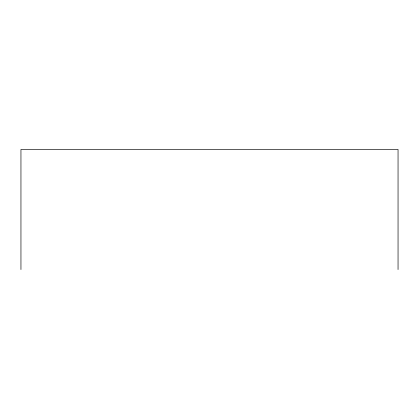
<?xml version="1.0" encoding="UTF-8"?>
<svg xmlns="http://www.w3.org/2000/svg" width="419" height="419" viewBox="0 0 419 419"><rect width="100%" height="100%" fill="white"/><g stroke="black" fill="none" stroke-linecap="round" stroke-linejoin="round"><path stroke-width="0.63" d="M398.05 269.543L398.05 149.457L20.95 149.457L20.95 269.543"/></g></svg>
